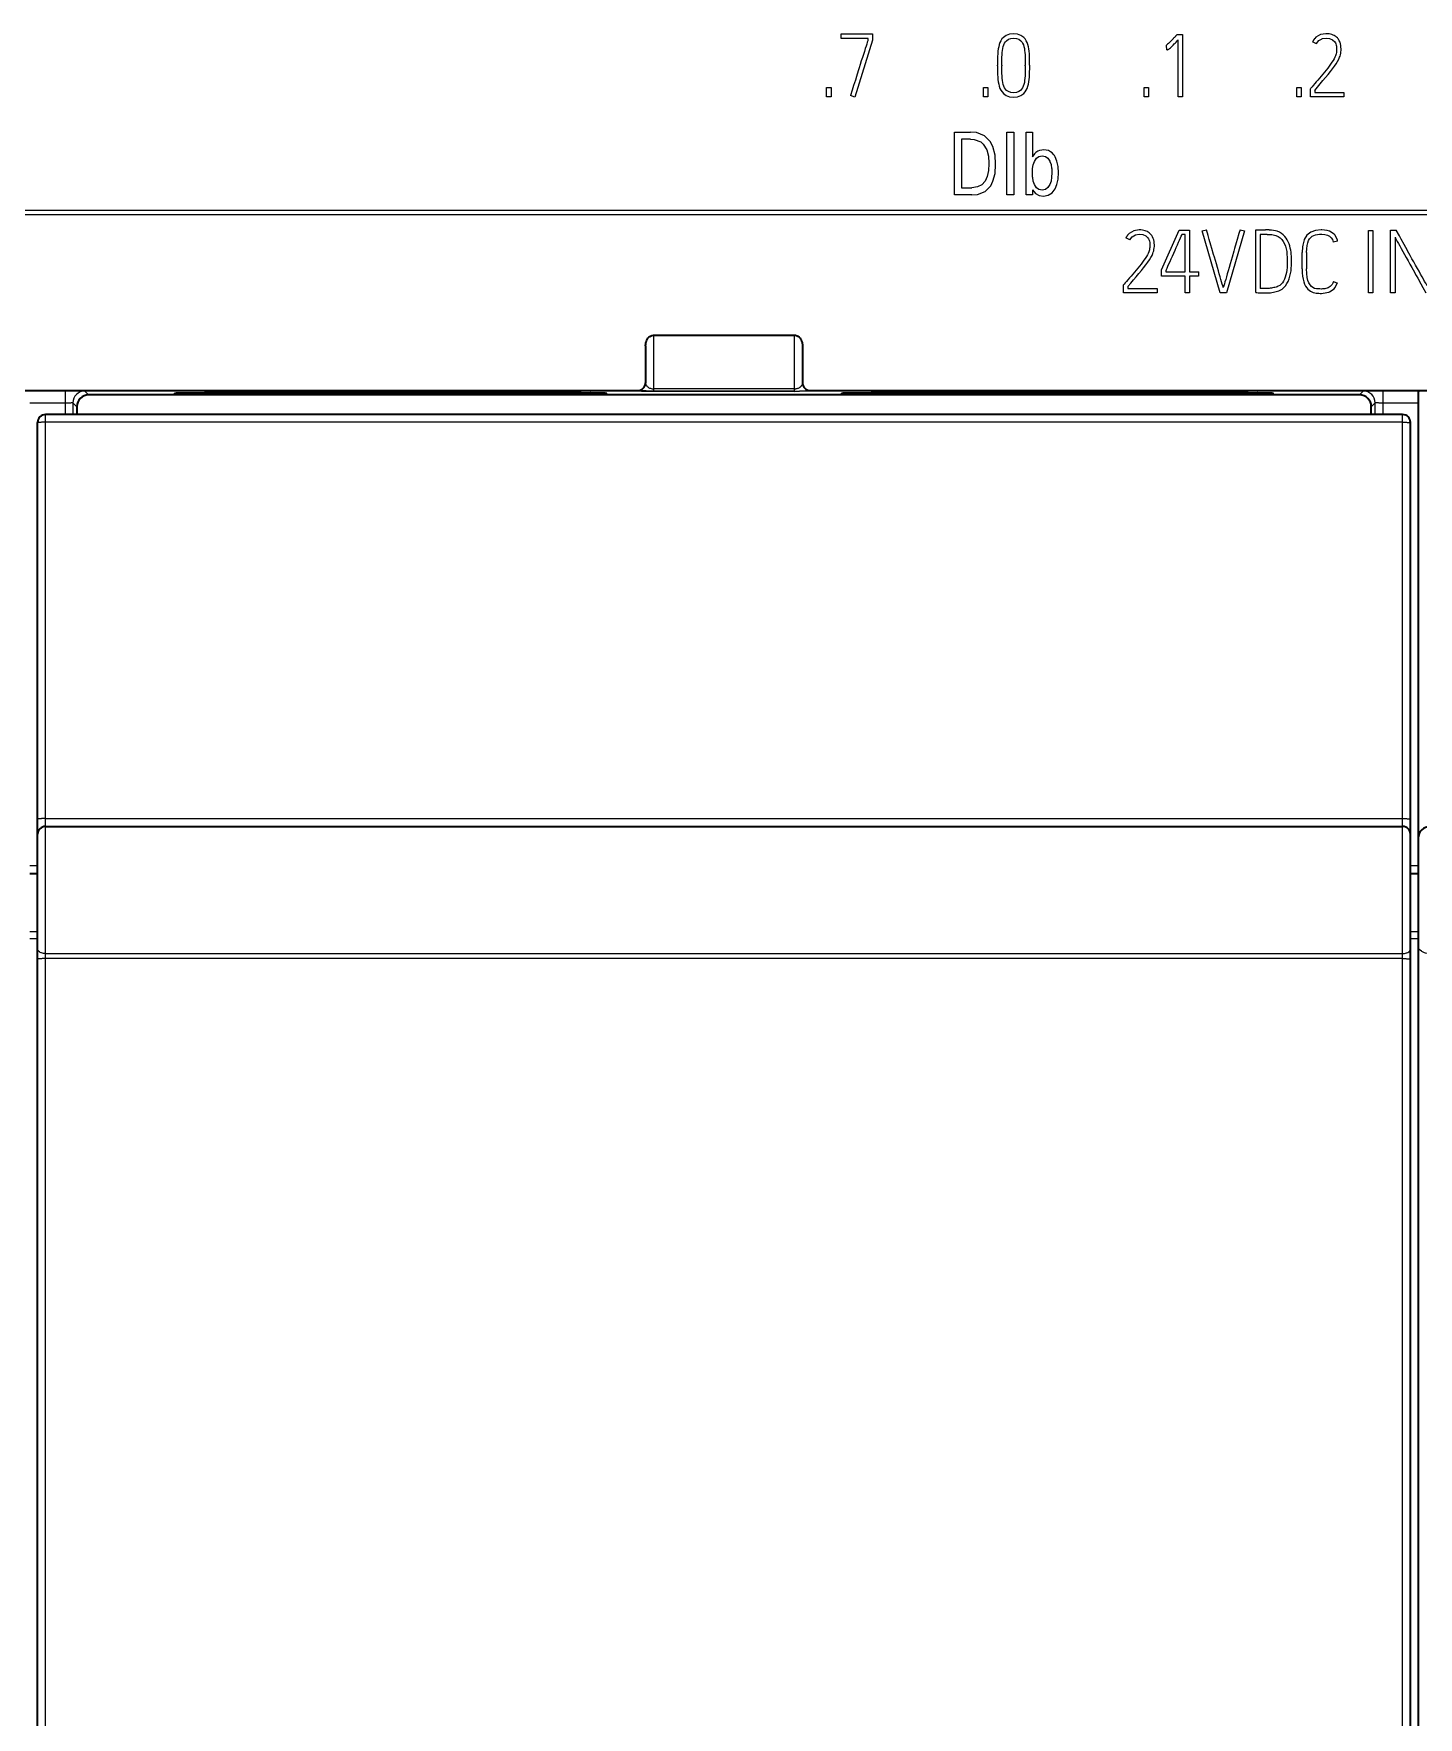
# Model space of a CAD drawing. Header units: millimetres. Extents: x -159 to 71007, y -220 to 29306.
# Drawn here: x 68877.9 to 69018.4, y 28032.5 to 28203.2 of the extents above; entities that cross this region are included whole.
import ezdxf

# ---------------------------------------------------------------- set-up
doc = ezdxf.new("R2010")
doc.units = ezdxf.units.MM
doc.layers.add('Layer 1', color=7, linetype='Continuous')

msp = doc.modelspace()

# ---------------------------------------------------------------- linework, layer by layer
at = {"layer": 'Layer 1', "color": 7, "lineweight": 18}
for points in [[(68959.82, 28202.74), (68959.82, 28203.19)], [(68959.82, 28203.19), (68963, 28203.19)], [(68963, 28203.19), (68963, 28202.55)], [(68978.93, 28200.04), (68978.93, 28200.34), (68978.93, 28200.63), (68978.92, 28200.91), (68978.91, 28201.18), (68978.89, 28201.43), (68978.86, 28201.68), (68978.82, 28201.9), (68978.76, 28202.12), (68978.69, 28202.32), (68978.6, 28202.51), (68978.49, 28202.68), (68978.35, 28202.83), (68978.06, 28203.05), (68977.71, 28203.18), (68977.31, 28203.22), (68976.9, 28203.18), (68976.56, 28203.05), (68976.27, 28202.83), (68976.13, 28202.68), (68976.02, 28202.51), (68975.93, 28202.32), (68975.86, 28202.12), (68975.8, 28201.9), (68975.75, 28201.68), (68975.72, 28201.43), (68975.7, 28201.18), (68975.69, 28200.91), (68975.68, 28200.63), (68975.68, 28200.34), (68975.68, 28200.04)], [(68993.83, 28203.08), (68993.83, 28203.07), (68993.73, 28202.96), (68993.72, 28202.95), (68993.62, 28202.84), (68993.61, 28202.83), (68993.51, 28202.72), (68993.5, 28202.71), (68993.4, 28202.6), (68993.4, 28202.6), (68993.29, 28202.5), (68993.19, 28202.39), (68993.1, 28202.3), (68993.01, 28202.21), (68992.93, 28202.14), (68992.86, 28202.08), (68992.81, 28202.04), (68992.77, 28202.01)], [(68993.83, 28203.08), (68993.9, 28203.15)], [(68993.9, 28203.15), (68994.45, 28203.15)], [(68994.45, 28203.15), (68994.45, 28196.81)], [(69007.85, 28197.47), (69008.13, 28197.81), (69008.41, 28198.14), (69008.69, 28198.46), (69008.96, 28198.78), (69009.21, 28199.08), (69009.45, 28199.37), (69009.66, 28199.65), (69009.86, 28199.92), (69010.03, 28200.17), (69010.18, 28200.41), (69010.3, 28200.62), (69010.38, 28200.83), (69010.43, 28200.95), (69010.46, 28201.09), (69010.49, 28201.23), (69010.51, 28201.38), (69010.53, 28201.53), (69010.53, 28201.68), (69010.52, 28201.85), (69010.5, 28202.02), (69010.47, 28202.19), (69010.42, 28202.36), (69010.35, 28202.51), (69010.26, 28202.66), (69010.21, 28202.72), (69010.15, 28202.79), (69010.08, 28202.85), (69010, 28202.92), (69009.92, 28202.98), (69009.82, 28203.03), (69009.71, 28203.08), (69009.59, 28203.13), (69009.46, 28203.17), (69009.32, 28203.19), (69009.16, 28203.21), (69008.99, 28203.22), (69008.43, 28203.13), (69007.98, 28202.85), (69007.86, 28202.74)], [(68962.56, 28202.74), (68959.82, 28202.74)], [(68962.56, 28202.62), (68962.54, 28202.58), (68962.51, 28202.5), (68962.47, 28202.36), (68962.41, 28202.17), (68962.34, 28201.95), (68962.26, 28201.7), (68962.17, 28201.42), (68962.08, 28201.11), (68961.97, 28200.79), (68961.86, 28200.45), (68961.75, 28200.1), (68961.64, 28199.75), (68961.55, 28199.46), (68961.37, 28198.89), (68961.26, 28198.52), (68961.08, 28197.95), (68960.94, 28197.5), (68960.76, 28196.94)], [(68963, 28202.55), (68961.19, 28196.79)], [(68962.56, 28202.62), (68962.56, 28202.74)], [(68976.13, 28200.04), (68976.13, 28200.32), (68976.13, 28200.58), (68976.13, 28200.84), (68976.15, 28201.08), (68976.16, 28201.31), (68976.18, 28201.53), (68976.22, 28201.73), (68976.26, 28201.92), (68976.32, 28202.09), (68976.39, 28202.25), (68976.48, 28202.39), (68976.58, 28202.51), (68976.78, 28202.66), (68977.02, 28202.74), (68977.31, 28202.77), (68977.6, 28202.74), (68977.84, 28202.66), (68978.03, 28202.51), (68978.14, 28202.39), (68978.22, 28202.25), (68978.3, 28202.09), (68978.35, 28201.92), (68978.4, 28201.73), (68978.43, 28201.53), (68978.46, 28201.31), (68978.47, 28201.08), (68978.48, 28200.84), (68978.49, 28200.58), (68978.49, 28200.32), (68978.49, 28200.04)], [(68992.83, 28202.03), (68992.77, 28202.01)], [(68992.85, 28201.58), (68992.83, 28202.03)], [(68992.85, 28201.58), (68992.88, 28201.58), (68992.91, 28201.59), (68992.95, 28201.6), (68992.99, 28201.62), (68993.05, 28201.66), (68993.13, 28201.72), (68993.22, 28201.8), (68993.33, 28201.9), (68993.35, 28201.92), (68993.46, 28202.03), (68993.5, 28202.07), (68993.61, 28202.18), (68993.69, 28202.26), (68993.8, 28202.37), (68993.91, 28202.49), (68994.01, 28202.6)], [(68994.01, 28196.81), (68994.01, 28202.6)], [(69008.04, 28202.2), (69007.64, 28202.4)], [(69007.86, 28202.74), (69007.84, 28202.71), (69007.81, 28202.68), (69007.79, 28202.64), (69007.76, 28202.61), (69007.74, 28202.58), (69007.72, 28202.54), (69007.7, 28202.51), (69007.68, 28202.47), (69007.66, 28202.43), (69007.65, 28202.4)], [(69008.04, 28202.2), (69008.05, 28202.21), (69008.28, 28202.52), (69008.6, 28202.71), (69008.61, 28202.72), (69009, 28202.78), (69009.37, 28202.74), (69009.67, 28202.61), (69009.89, 28202.4), (69009.95, 28202.29), (69010, 28202.19), (69010.04, 28202.07), (69010.06, 28201.94), (69010.08, 28201.82), (69010.08, 28201.69), (69010.08, 28201.56), (69010.07, 28201.44), (69010.05, 28201.31), (69010.02, 28201.19), (69009.99, 28201.08), (69009.96, 28200.97), (69009.9, 28200.83), (69009.86, 28200.75)], [(68975.68, 28199.95), (68975.68, 28200.04)], [(68975.68, 28199.95), (68975.68, 28199.65), (68975.68, 28199.36), (68975.69, 28199.08), (68975.7, 28198.82), (68975.72, 28198.56), (68975.75, 28198.32), (68975.8, 28198.09), (68975.86, 28197.88), (68975.93, 28197.67), (68976.02, 28197.49), (68976.14, 28197.32), (68976.28, 28197.16), (68976.56, 28196.95), (68976.91, 28196.82), (68977.31, 28196.78), (68977.71, 28196.82), (68978.06, 28196.95), (68978.34, 28197.16), (68978.47, 28197.32), (68978.59, 28197.49), (68978.68, 28197.67), (68978.76, 28197.88), (68978.82, 28198.09), (68978.86, 28198.32), (68978.9, 28198.56), (68978.92, 28198.82), (68978.93, 28199.08), (68978.93, 28199.36), (68978.94, 28199.65), (68978.94, 28199.95)], [(68978.49, 28199.95), (68978.49, 28199.68), (68978.49, 28199.42), (68978.48, 28199.17), (68978.47, 28198.93), (68978.46, 28198.7), (68978.43, 28198.48), (68978.4, 28198.28), (68978.35, 28198.08), (68978.29, 28197.91), (68978.22, 28197.74), (68978.12, 28197.6), (68978.01, 28197.47), (68977.83, 28197.34), (68977.59, 28197.25), (68977.31, 28197.23), (68977.02, 28197.25), (68976.78, 28197.34), (68976.59, 28197.47), (68976.48, 28197.6), (68976.39, 28197.74), (68976.32, 28197.91), (68976.26, 28198.08), (68976.22, 28198.28), (68976.19, 28198.48), (68976.16, 28198.7), (68976.14, 28198.93), (68976.13, 28199.17), (68976.13, 28199.42), (68976.12, 28199.68), (68976.12, 28199.95)], [(68976.13, 28200.04), (68976.13, 28199.95)], [(68978.49, 28199.95), (68978.49, 28200.04)], [(68978.93, 28200.04), (68978.93, 28199.95)], [(69009.86, 28200.76), (69009.82, 28200.68), (69009.72, 28200.51), (69009.6, 28200.32), (69009.47, 28200.13), (69009.33, 28199.94), (69009.18, 28199.73), (69009.02, 28199.53), (69008.85, 28199.32), (69008.68, 28199.11), (69008.51, 28198.91), (69008.34, 28198.71), (69008.17, 28198.52), (69008.01, 28198.33), (69007.86, 28198.15), (69007.71, 28197.98), (69007.58, 28197.83), (69007.46, 28197.69)], [(68958.34, 28196.82), (68958.34, 28197.75)], [(68958.34, 28197.75), (68958.79, 28197.75)], [(68958.79, 28197.75), (68958.79, 28196.82)], [(68974.24, 28196.82), (68974.24, 28197.75)], [(68974.24, 28197.75), (68974.69, 28197.75)], [(68974.69, 28197.75), (68974.69, 28196.82)], [(68990.55, 28196.82), (68990.55, 28197.75)], [(68990.55, 28197.75), (68991, 28197.75)], [(68991, 28197.75), (68991, 28196.82)], [(69006.04, 28196.82), (69006.04, 28197.75)], [(69006.04, 28197.75), (69006.49, 28197.75)], [(69006.49, 28197.75), (69006.49, 28196.82)], [(68958.79, 28196.82), (68958.34, 28196.82)], [(68961.19, 28196.79), (68960.76, 28196.94)], [(68974.69, 28196.82), (68974.24, 28196.82)], [(68991, 28196.82), (68990.55, 28196.82)], [(68994.45, 28196.81), (68994.01, 28196.81)], [(69006.49, 28196.82), (69006.04, 28196.82)], [(69007.41, 28197.63), (69007.46, 28197.7)], [(69007.41, 28196.82), (69007.41, 28197.63)], [(69010.8, 28196.82), (69007.41, 28196.82)], [(69007.85, 28197.47), (69007.85, 28197.26)], [(69007.85, 28197.26), (69010.8, 28197.26)], [(69010.8, 28197.26), (69010.8, 28196.82)], [(68971.31, 28186.87), (68971.31, 28193.24)], [(68971.31, 28193.24), (68972.93, 28193.24)], [(68973.06, 28186.87), (68973.64, 28186.92), (68974.41, 28187.21), (68974.99, 28187.8), (68975.22, 28188.25), (68975.43, 28189.04), (68975.49, 28189.96), (68975.49, 28189.98), (68975.44, 28190.9), (68975.21, 28191.78), (68974.95, 28192.27), (68974.35, 28192.87), (68973.56, 28193.18), (68972.93, 28193.24)], [(68976.64, 28186.87), (68976.64, 28193.24)], [(68976.64, 28193.24), (68977.33, 28193.24)], [(68977.33, 28193.24), (68977.33, 28186.87)], [(68978.57, 28186.87), (68978.57, 28193.24)], [(68978.57, 28193.24), (68979.22, 28193.24)], [(68979.22, 28193.24), (68979.22, 28190.73)], [(68972.01, 28192.52), (68972.01, 28187.59)], [(68972.93, 28192.52), (68972.01, 28192.52)], [(68972.93, 28192.52), (68973.31, 28192.49), (68973.97, 28192.25), (68974.22, 28192.03), (68974.59, 28191.44), (68974.76, 28190.78), (68974.79, 28190.08), (68974.79, 28190.03), (68974.75, 28189.34), (68974.63, 28188.74), (68974.43, 28188.27), (68974.09, 28187.89), (68973.64, 28187.67), (68973.07, 28187.6)], [(68981.45, 28190.85), (68981.4, 28190.93), (68981.22, 28191.12), (68981.07, 28191.24), (68980.84, 28191.36), (68980.63, 28191.41), (68980.37, 28191.44), (68980.18, 28191.42), (68979.93, 28191.37), (68979.78, 28191.3), (68979.56, 28191.16), (68979.43, 28191.02), (68979.27, 28190.81)], [(68979.42, 28187.92), (68979.31, 28188.25), (68979.25, 28188.64), (68979.24, 28188.65), (68979.22, 28189.09), (68979.22, 28189.1), (68979.24, 28189.54), (68979.31, 28189.93), (68979.42, 28190.26), (68979.62, 28190.58), (68979.88, 28190.77), (68980.21, 28190.83), (68980.53, 28190.77), (68980.79, 28190.58), (68980.99, 28190.28), (68981, 28190.27)], [(68979.22, 28190.73), (68979.27, 28190.81)], [(68979.23, 28187.37), (68979.53, 28187.02), (68979.9, 28186.82), (68980.34, 28186.75), (68980.82, 28186.83), (68981.21, 28187.07), (68981.51, 28187.47), (68981.71, 28187.93), (68981.82, 28188.48), (68981.82, 28188.49), (68981.86, 28189.11), (68981.82, 28189.74), (68981.71, 28190.28), (68981.52, 28190.73), (68981.45, 28190.85)], [(68981, 28190.27), (68981.11, 28189.95), (68981.17, 28189.56), (68981.18, 28189.55), (68981.2, 28189.11), (68981.2, 28189.1), (68981.17, 28188.66), (68981.11, 28188.26), (68980.99, 28187.93), (68980.79, 28187.61), (68980.53, 28187.42), (68980.2, 28187.35), (68979.88, 28187.41), (68979.62, 28187.6), (68979.42, 28187.92)], [(68972.01, 28187.59), (68973.07, 28187.59)], [(68973.06, 28186.87), (68971.31, 28186.87)], [(68977.33, 28186.87), (68976.64, 28186.87)], [(68979.22, 28186.87), (68978.57, 28186.87)], [(68979.22, 28187.38), (68979.22, 28186.87)], [(68989.1, 28182.3), (68988.7, 28182.51)], [(68988.92, 28182.85), (68988.9, 28182.81), (68988.87, 28182.78), (68988.85, 28182.75), (68988.82, 28182.72), (68988.8, 28182.68), (68988.78, 28182.65), (68988.76, 28182.61), (68988.74, 28182.58), (68988.72, 28182.54), (68988.71, 28182.5)], [(68988.91, 28177.58), (68989.19, 28177.92), (68989.47, 28178.25), (68989.75, 28178.57), (68990.02, 28178.89), (68990.27, 28179.19), (68990.5, 28179.48), (68990.72, 28179.76), (68990.92, 28180.03), (68991.09, 28180.28), (68991.24, 28180.51), (68991.36, 28180.73), (68991.44, 28180.93), (68991.48, 28181.06), (68991.52, 28181.2), (68991.55, 28181.34), (68991.57, 28181.49), (68991.59, 28181.64), (68991.59, 28181.79), (68991.58, 28181.96), (68991.56, 28182.13), (68991.53, 28182.3), (68991.48, 28182.46), (68991.41, 28182.62), (68991.32, 28182.76), (68991.26, 28182.83), (68991.21, 28182.89), (68991.14, 28182.96), (68991.06, 28183.03), (68990.97, 28183.09), (68990.88, 28183.14), (68990.77, 28183.19), (68990.65, 28183.24), (68990.52, 28183.27), (68990.38, 28183.3), (68990.22, 28183.32), (68990.05, 28183.33), (68989.49, 28183.23), (68989.04, 28182.96), (68988.92, 28182.85)], [(68989.1, 28182.3), (68989.1, 28182.31), (68989.34, 28182.63), (68989.66, 28182.82), (68989.67, 28182.82), (68990.05, 28182.88), (68990.43, 28182.84), (68990.72, 28182.71), (68990.94, 28182.5), (68991.01, 28182.4), (68991.06, 28182.29), (68991.09, 28182.17), (68991.12, 28182.05), (68991.13, 28181.92), (68991.14, 28181.8), (68991.13, 28181.67), (68991.12, 28181.54), (68991.1, 28181.42), (68991.08, 28181.3), (68991.05, 28181.18), (68991.02, 28181.08), (68990.96, 28180.94), (68990.92, 28180.86)], [(68992.31, 28179.26), (68994.1, 28183.29)], [(68992.76, 28179.17), (68992.77, 28179.21), (68992.82, 28179.3), (68992.88, 28179.45), (68992.97, 28179.64), (68993.07, 28179.86), (68993.18, 28180.1), (68993.3, 28180.37), (68993.42, 28180.65), (68993.55, 28180.95), (68993.69, 28181.25), (68993.81, 28181.53), (68993.93, 28181.8), (68994.05, 28182.06), (68994.15, 28182.29), (68994.24, 28182.5), (68994.31, 28182.67), (68994.36, 28182.78), (68994.39, 28182.85)], [(68994.1, 28183.29), (68995.15, 28183.29)], [(68994.7, 28182.85), (68994.39, 28182.85)], [(68994.7, 28179.05), (68994.7, 28182.85)], [(68995.15, 28183.29), (68995.15, 28179.05)], [(68996.44, 28183.21), (68996.87, 28183.34)], [(68998.27, 28176.92), (68996.44, 28183.21)], [(68998.58, 28177.46), (68998.56, 28177.53), (68998.52, 28177.66), (68998.47, 28177.83), (68998.41, 28178.05), (68998.34, 28178.29), (68998.26, 28178.56), (68998.17, 28178.86), (68998.08, 28179.17), (68997.98, 28179.51), (68997.88, 28179.86), (68997.78, 28180.21), (68997.68, 28180.56), (68997.6, 28180.83), (68997.43, 28181.42), (68997.33, 28181.76), (68997.16, 28182.34), (68997.04, 28182.74), (68996.87, 28183.33)], [(69000.29, 28183.34), (69000.17, 28182.94), (69000, 28182.35), (68999.9, 28182.01), (68999.73, 28181.43), (68999.65, 28181.15), (68999.48, 28180.56), (68999.38, 28180.21), (68999.28, 28179.86), (68999.18, 28179.52), (68999.09, 28179.18), (68998.99, 28178.86), (68998.91, 28178.57), (68998.83, 28178.3), (68998.75, 28178.05), (68998.69, 28177.84), (68998.64, 28177.66), (68998.61, 28177.54), (68998.58, 28177.46)], [(69000.72, 28183.21), (68998.89, 28176.92)], [(69000.29, 28183.34), (69000.72, 28183.21)], [(69001.88, 28183.31), (69002.85, 28183.32)], [(69001.88, 28176.97), (69001.88, 28183.31)], [(69001.88, 28176.97), (69002, 28176.96), (69002.12, 28176.95), (69002.25, 28176.94), (69002.39, 28176.92), (69002.55, 28176.92), (69002.72, 28176.92), (69002.84, 28176.92), (69002.97, 28176.92), (69003.1, 28176.93), (69003.24, 28176.94), (69003.38, 28176.95), (69003.52, 28176.97), (69003.66, 28177), (69003.8, 28177.02), (69003.94, 28177.06), (69004.08, 28177.1), (69004.21, 28177.14), (69004.34, 28177.2), (69004.55, 28177.32), (69004.73, 28177.47), (69004.89, 28177.65), (69005.03, 28177.87), (69005.15, 28178.1), (69005.25, 28178.35), (69005.33, 28178.61), (69005.4, 28178.88), (69005.45, 28179.16), (69005.48, 28179.45), (69005.5, 28179.72), (69005.51, 28180), (69005.51, 28180.14), (69005.51, 28180.3), (69005.5, 28180.48), (69005.49, 28180.67), (69005.48, 28180.86), (69005.45, 28181.07), (69005.42, 28181.27), (69005.38, 28181.48), (69005.33, 28181.7), (69005.26, 28181.91), (69005.17, 28182.11), (69005.07, 28182.31), (69004.95, 28182.49), (69004.82, 28182.66), (69004.66, 28182.83), (69004.48, 28182.97), (69004.27, 28183.08), (69004.04, 28183.18), (69003.86, 28183.23), (69003.67, 28183.27), (69003.47, 28183.29)], [(69002.33, 28182.86), (69002.33, 28177.38)], [(69003.02, 28182.86), (69002.33, 28182.86)], [(69003.02, 28182.86), (69003.18, 28182.86), (69003.34, 28182.85), (69003.49, 28182.84), (69003.64, 28182.82), (69003.77, 28182.79), (69003.9, 28182.75), (69004.14, 28182.65), (69004.35, 28182.51), (69004.53, 28182.33), (69004.67, 28182.13), (69004.78, 28181.9), (69004.88, 28181.66), (69004.95, 28181.39), (69005.01, 28181.12), (69005.04, 28180.84), (69005.06, 28180.55), (69005.07, 28180.26), (69005.07, 28179.98), (69005.07, 28179.73), (69005.05, 28179.49), (69005.02, 28179.24), (69004.98, 28178.99), (69004.92, 28178.76), (69004.86, 28178.53), (69004.78, 28178.32), (69004.68, 28178.13), (69004.57, 28177.96), (69004.45, 28177.81), (69004.31, 28177.69), (69004.16, 28177.6), (69004.05, 28177.56), (69003.94, 28177.52), (69003.82, 28177.49), (69003.7, 28177.46), (69003.58, 28177.44), (69003.46, 28177.42), (69003.34, 28177.4), (69003.22, 28177.39), (69003.09, 28177.38), (69002.98, 28177.38), (69002.86, 28177.37), (69002.76, 28177.37), (69002.67, 28177.37), (69002.59, 28177.37), (69002.52, 28177.37)], [(69003.47, 28183.29), (69003.45, 28183.29), (69003.39, 28183.3), (69003.32, 28183.3), (69003.26, 28183.3), (69003.24, 28183.31), (69003.18, 28183.31), (69003.12, 28183.31), (69003.05, 28183.31), (69003.04, 28183.32), (69002.97, 28183.32), (69002.91, 28183.32), (69002.85, 28183.32)], [(69010.18, 28182.19), (69010.15, 28182.32), (69009.89, 28182.82), (69009.82, 28182.89), (69009.35, 28183.2), (69009.13, 28183.27), (69008.57, 28183.33), (69008.51, 28183.33), (69007.95, 28183.27), (69007.45, 28183.09), (69007.07, 28182.79), (69006.8, 28182.35), (69006.78, 28182.31), (69006.64, 28181.77), (69006.61, 28181.6), (69006.58, 28181.04)], [(69007.03, 28181.04), (69007.04, 28181.41), (69007.08, 28181.74), (69007.14, 28182), (69007.23, 28182.23), (69007.33, 28182.41), (69007.46, 28182.56), (69007.6, 28182.67), (69007.76, 28182.76), (69007.94, 28182.81), (69008.14, 28182.85), (69008.35, 28182.87), (69008.57, 28182.88), (69008.89, 28182.85), (69009.16, 28182.79), (69009.37, 28182.69), (69009.53, 28182.53), (69009.66, 28182.33), (69009.74, 28182.08)], [(69013.31, 28176.92), (69013.31, 28183.27)], [(69013.31, 28183.27), (69013.75, 28183.27)], [(69013.75, 28183.27), (69013.75, 28176.92)], [(69015.55, 28176.92), (69015.55, 28183.29)], [(69015.55, 28183.29), (69016.13, 28183.29)], [(69016, 28182.58), (69016, 28176.92)], [(69016, 28182.58), (69016.05, 28182.47), (69016.13, 28182.33), (69016.23, 28182.15), (69016.35, 28181.93), (69016.49, 28181.69), (69016.64, 28181.42), (69016.8, 28181.14), (69016.96, 28180.83), (69017.14, 28180.51), (69017.33, 28180.18), (69017.51, 28179.85), (69017.7, 28179.51), (69017.84, 28179.27), (69018.15, 28178.7), (69018.32, 28178.41), (69018.63, 28177.84), (69018.83, 28177.49), (69019.14, 28176.93)], [(69019.25, 28177.66), (69019.19, 28177.77), (69019.11, 28177.91), (69019, 28178.1), (69018.88, 28178.32), (69018.75, 28178.56), (69018.6, 28178.83), (69018.44, 28179.12), (69018.27, 28179.42), (69018.09, 28179.74), (69017.91, 28180.07), (69017.72, 28180.4), (69017.54, 28180.73), (69017.41, 28180.97), (69017.1, 28181.54), (69016.94, 28181.83), (69016.62, 28182.39), (69016.44, 28182.73), (69016.13, 28183.29)], [(68990.92, 28180.86), (68990.88, 28180.78), (68990.78, 28180.61), (68990.66, 28180.43), (68990.53, 28180.24), (68990.39, 28180.04), (68990.24, 28179.84), (68990.08, 28179.64), (68989.91, 28179.43), (68989.73, 28179.22), (68989.56, 28179.02), (68989.39, 28178.82), (68989.23, 28178.63), (68989.07, 28178.44), (68988.91, 28178.26), (68988.77, 28178.09), (68988.64, 28177.94), (68988.52, 28177.8)], [(69006.58, 28179.36), (69006.58, 28181.04)], [(69007.03, 28181.04), (69007.03, 28179.36)], [(69010.18, 28182.19), (69009.74, 28182.08)], [(68992.31, 28178.61), (68992.31, 28179.27)], [(68992.76, 28179.17), (68992.76, 28179.05)], [(68992.76, 28179.05), (68994.7, 28179.05)], [(68995.15, 28179.05), (68996.09, 28179.05)], [(68996.08, 28179.05), (68996.08, 28178.61)], [(69006.58, 28179.36), (69006.59, 28178.97), (69006.62, 28178.62), (69006.68, 28178.32), (69006.75, 28178.05), (69006.83, 28177.82), (69006.93, 28177.62), (69007.04, 28177.45), (69007.16, 28177.31), (69007.29, 28177.19), (69007.43, 28177.11), (69007.57, 28177.03), (69007.71, 28176.98), (69007.85, 28176.94), (69008, 28176.91), (69008.14, 28176.89), (69008.28, 28176.89), (69008.42, 28176.88), (69008.54, 28176.88), (69008.72, 28176.89), (69009.28, 28177), (69009.35, 28177.03), (69009.82, 28177.35), (69009.9, 28177.43), (69010.17, 28177.94)], [(69009.75, 28178.08), (69009.69, 28177.92), (69009.61, 28177.79), (69009.52, 28177.68), (69009.43, 28177.58), (69009.32, 28177.51), (69009.22, 28177.45), (69009.11, 28177.4), (69008.99, 28177.37), (69008.88, 28177.34), (69008.76, 28177.33), (69008.65, 28177.33), (69008.54, 28177.32), (69008.37, 28177.33), (69008.2, 28177.34), (69008.02, 28177.35), (69007.84, 28177.39), (69007.68, 28177.47), (69007.53, 28177.58), (69007.39, 28177.73), (69007.27, 28177.94), (69007.17, 28178.19), (69007.09, 28178.5), (69007.05, 28178.89), (69007.04, 28178.91), (69007.03, 28179.36)], [(68988.46, 28177.74), (68988.52, 28177.8)], [(68988.46, 28176.92), (68988.46, 28177.74)], [(68988.91, 28177.58), (68988.91, 28177.37)], [(68988.91, 28177.37), (68991.86, 28177.37)], [(68991.86, 28177.37), (68991.86, 28176.92)], [(68994.7, 28178.61), (68992.32, 28178.61)], [(68994.7, 28176.92), (68994.7, 28178.61)], [(68995.15, 28178.61), (68995.15, 28176.93)], [(68996.08, 28178.61), (68995.15, 28178.61)], [(69002.52, 28177.38), (69002.5, 28177.38), (69002.48, 28177.38), (69002.47, 28177.38), (69002.45, 28177.38), (69002.44, 28177.38), (69002.42, 28177.38), (69002.4, 28177.38), (69002.38, 28177.38), (69002.37, 28177.38), (69002.35, 28177.38), (69002.33, 28177.39)], [(69009.75, 28178.08), (69010.17, 28177.93)], [(68991.86, 28176.92), (68988.46, 28176.92)], [(68995.15, 28176.92), (68994.7, 28176.92)], [(68998.89, 28176.92), (68998.27, 28176.92)], [(69013.75, 28176.92), (69013.31, 28176.92)], [(69016, 28176.92), (69015.55, 28176.92)], [(68940.78, 28172.63), (68940.78, 28166.97)], [(68955.1, 28166.97), (68955.1, 28172.63)], [(68883.08, 28166.98), (68882.98, 28166.99), (68882.89, 28166.98), (68882.69, 28166.99), (68882.65, 28166.99), (68882.46, 28167), (68882.25, 28166.99), (68882.1, 28166.99), (68881.9, 28166.99), (68881.7, 28167), (68881.69, 28167), (68881.49, 28167), (68881.29, 28167), (68881.09, 28167)], [(68881.09, 28166.99), (68881.09, 28164.59)], [(68939.98, 28167.79), (68939.99, 28167.7), (68940.01, 28167.62), (68940.05, 28167.55), (68940.09, 28167.49), (68940.14, 28167.43), (68940.2, 28167.39), (68940.26, 28167.34), (68940.32, 28167.31), (68940.39, 28167.28), (68940.47, 28167.25), (68940.55, 28167.23), (68940.66, 28167.21), (68940.67, 28167.21), (68940.78, 28167.21)], [(68955.1, 28167.21), (68940.78, 28167.21)], [(68955.1, 28167.21), (68955.14, 28167.21), (68955.18, 28167.21), (68955.22, 28167.21), (68955.22, 28167.21), (68955.26, 28167.22), (68955.3, 28167.23), (68955.34, 28167.23), (68955.37, 28167.24), (68955.41, 28167.25), (68955.45, 28167.27), (68955.48, 28167.28)], [(68955.1, 28166.97), (68955.18, 28166.97), (68955.34, 28166.97), (68955.42, 28166.97), (68955.58, 28166.97), (68955.64, 28166.98), (68955.8, 28166.98), (68955.84, 28166.98), (68956, 28166.98), (68956.02, 28166.98), (68956.18, 28166.98), (68956.18, 28166.98), (68956.34, 28166.98), (68956.48, 28166.98), (68956.59, 28166.99), (68956.67, 28166.99), (68956.7, 28166.99)], [(68955.48, 28167.28), (68955.49, 28167.28), (68955.55, 28167.31), (68955.58, 28167.33), (68955.64, 28167.36), (68955.66, 28167.38), (68955.72, 28167.42), (68955.74, 28167.45), (68955.79, 28167.5), (68955.81, 28167.52), (68955.84, 28167.58), (68955.86, 28167.62), (68955.88, 28167.68), (68955.89, 28167.72), (68955.89, 28167.79)], [(69014.78, 28166.99), (69014.77, 28166.99), (69014.57, 28167), (69014.37, 28166.99), (69014.17, 28166.99), (69014.02, 28166.99), (69013.82, 28166.99), (69013.62, 28166.99), (69013.58, 28166.99), (69013.38, 28167), (69013.18, 28166.99), (69013.1, 28166.98), (69012.9, 28166.99), (69012.79, 28166.98)], [(69014.78, 28166.99), (69014.78, 28164.59)], [(68881.09, 28165.76), (68877.51, 28165.76)], [(68881.89, 28165.78), (68881.85, 28165.78), (68881.81, 28165.78), (68881.73, 28165.77), (68881.72, 28165.77), (68881.64, 28165.76), (68881.56, 28165.76), (68881.49, 28165.76), (68881.41, 28165.76), (68881.34, 28165.76), (68881.33, 28165.76), (68881.25, 28165.76), (68881.17, 28165.76), (68881.09, 28165.76)], [(68882.29, 28165.39), (68881.89, 28165.78)], [(68881.89, 28165.78), (68881.89, 28165.66), (68881.89, 28165.54), (68881.89, 28165.43), (68881.89, 28165.31), (68881.89, 28165.19), (68881.89, 28165.07), (68881.89, 28164.95), (68881.89, 28164.83), (68881.89, 28164.71), (68881.89, 28164.59)], [(68883.48, 28166.58), (68883.08, 28166.98)], [(68939.18, 28166.99), (68939.2, 28166.99), (68939.25, 28166.99), (68939.32, 28166.98), (68939.41, 28166.98), (68939.51, 28166.98), (68939.63, 28166.98), (68939.75, 28166.98), (68939.87, 28166.98), (68940, 28166.97), (68940.16, 28166.97), (68940.17, 28166.97), (68940.33, 28166.97), (68940.38, 28166.97), (68940.54, 28166.97), (68940.62, 28166.97), (68940.78, 28166.97)], [(69012.79, 28166.98), (69012.4, 28166.58)], [(69013.99, 28165.78), (69013.59, 28165.39)], [(69014.78, 28165.76), (69014.78, 28165.76), (69014.7, 28165.76), (69014.62, 28165.76), (69014.54, 28165.76), (69014.48, 28165.76), (69014.4, 28165.76), (69014.32, 28165.77), (69014.3, 28165.77), (69014.22, 28165.77), (69014.14, 28165.77), (69014.11, 28165.78), (69014.03, 28165.78), (69013.99, 28165.79)], [(69013.99, 28164.59), (69013.99, 28164.71), (69013.99, 28164.83), (69013.99, 28164.95), (69013.99, 28165.07), (69013.99, 28165.19), (69013.99, 28165.31), (69013.99, 28165.43), (69013.99, 28165.55), (69013.99, 28165.67), (69013.99, 28165.79)], [(69018.36, 28165.76), (69014.78, 28165.76)], [(68879.1, 28163.81), (68879.1, 28163.81), (68879.02, 28163.81), (68878.94, 28163.81), (68878.85, 28163.81), (68878.77, 28163.81), (68878.7, 28163.81), (68878.65, 28163.8), (68878.58, 28163.79), (68878.51, 28163.79), (68878.41, 28163.8), (68878.38, 28163.81), (68878.31, 28163.79)], [(68879.1, 27956.89), (68879.1, 28164.59)], [(69016.77, 28163.81), (68879.1, 28163.81)], [(69016.77, 27956.89), (69016.77, 28164.59)], [(69016.77, 28163.81), (69016.78, 28163.81), (69016.86, 28163.81), (69016.94, 28163.81), (69017.02, 28163.81), (69017.1, 28163.81), (69017.17, 28163.81), (69017.22, 28163.8), (69017.29, 28163.79), (69017.37, 28163.79), (69017.47, 28163.8), (69017.5, 28163.81), (69017.57, 28163.79)], [(68879.1, 28123.61), (68879.02, 28123.61), (68878.94, 28123.61), (68878.86, 28123.61), (68878.78, 28123.61), (68878.7, 28123.61), (68878.66, 28123.6), (68878.59, 28123.59), (68878.51, 28123.59), (68878.41, 28123.6), (68878.37, 28123.62), (68878.3, 28123.6)], [(68879.1, 28123.61), (69016.77, 28123.61)], [(69016.77, 28123.61), (69016.85, 28123.61), (69016.94, 28123.61), (69017.02, 28123.61), (69017.1, 28123.61), (69017.17, 28123.61), (69017.22, 28123.6), (69017.29, 28123.59), (69017.37, 28123.59), (69017.46, 28123.6), (69017.5, 28123.62), (69017.57, 28123.6)], [(68878.31, 28118.82), (68877.51, 28118.82)], [(69018.36, 28118.82), (69017.57, 28118.82)], [(68878.31, 28112.13), (68877.51, 28112.13)], [(68878.31, 28111.43), (68877.51, 28111.43)], [(69018.36, 28112.13), (69017.57, 28112.13)], [(69018.36, 28111.43), (69017.57, 28111.43)], [(69019.56, 28109.91), (69019.56, 28109.91), (69019.4, 28109.92), (69019.25, 28109.94), (69019.1, 28109.97), (69018.99, 28110), (69018.85, 28110.06), (69018.71, 28110.13), (69018.67, 28110.16), (69018.55, 28110.25), (69018.45, 28110.37), (69018.39, 28110.51), (69018.36, 28110.66)], [(68879.1, 28109.91), (68879, 28109.92), (68878.9, 28109.93), (68878.8, 28109.95), (68878.7, 28109.98), (68878.67, 28109.99), (68878.57, 28110.04), (68878.49, 28110.09), (68878.41, 28110.16), (68878.37, 28110.21), (68878.32, 28110.31), (68878.3, 28110.41)], [(68879.1, 28109.41), (68879.02, 28109.41), (68878.94, 28109.41), (68878.86, 28109.41), (68878.78, 28109.41), (68878.7, 28109.4), (68878.66, 28109.4), (68878.59, 28109.39), (68878.51, 28109.39), (68878.41, 28109.4), (68878.37, 28109.41), (68878.3, 28109.39)], [(69016.77, 28109.91), (68879.1, 28109.91)], [(69016.77, 28109.41), (68879.1, 28109.41)], [(69016.77, 28109.91), (69016.87, 28109.92), (69016.97, 28109.93), (69017.07, 28109.95), (69017.17, 28109.98), (69017.21, 28109.99), (69017.3, 28110.04), (69017.39, 28110.09), (69017.46, 28110.16), (69017.51, 28110.21), (69017.55, 28110.31), (69017.57, 28110.41)], [(69016.77, 28109.41), (69016.85, 28109.41), (69016.94, 28109.41), (69017.02, 28109.41), (69017.1, 28109.41), (69017.17, 28109.4), (69017.22, 28109.4), (69017.29, 28109.39), (69017.37, 28109.39), (69017.46, 28109.4), (69017.5, 28109.41), (69017.57, 28109.39)]]:
    msp.add_lwpolyline(points, dxfattribs=at)
at = {"layer": 'Layer 1', "color": 7, "lineweight": 9}
for points in [[(68807.08, 28184.88), (69127.39, 28184.88)], [(68807.52, 28185.32), (69126.95, 28185.32)]]:
    msp.add_lwpolyline(points, dxfattribs=at)
at = {"layer": 'Layer 1', "color": 7, "lineweight": 35}
for points in [[(68939.98, 28171.55), (68939.98, 28171.61), (68939.99, 28171.76), (68940.02, 28171.9), (68940.03, 28171.93), (68940.08, 28172.07), (68940.14, 28172.21), (68940.22, 28172.33), (68940.32, 28172.44), (68940.41, 28172.51), (68940.54, 28172.58), (68940.63, 28172.61), (68940.78, 28172.63)], [(68940.78, 28172.63), (68955.1, 28172.63)], [(68955.1, 28172.63), (68955.19, 28172.63), (68955.34, 28172.58), (68955.44, 28172.53), (68955.55, 28172.44), (68955.65, 28172.33), (68955.73, 28172.21), (68955.75, 28172.18), (68955.81, 28172.04), (68955.85, 28171.9), (68955.87, 28171.84), (68955.89, 28171.7), (68955.9, 28171.55)], [(68939.98, 28171.55), (68939.98, 28167.82)], [(68955.89, 28171.55), (68955.89, 28167.82)], [(68876.71, 28167.03), (68939.18, 28167.03)], [(68956.69, 28167.03), (69019.56, 28167.03)], [(69018.36, 28167.02), (69018.42, 28167.02), (69018.49, 28167.01), (69018.59, 28167.02), (69018.61, 28167.03), (69018.73, 28167.03), (69018.86, 28167.03), (69018.96, 28167.02), (69019.08, 28167.03), (69019.19, 28167.03), (69019.2, 28167.03), (69019.32, 28167.03), (69019.44, 28167.03), (69019.56, 28167.03)], [(69018.36, 28167.02), (69018.36, 27958.18)], [(68882.29, 28165.39), (68882.29, 28164.59)], [(69012.4, 28166.58), (68883.48, 28166.58)], [(68892.23, 28166.77), (68892.38, 28166.8), (68892.43, 28166.79), (68892.99, 28166.8), (68893.02, 28166.8), (68893.16, 28166.81), (68893.97, 28166.81), (68894.44, 28166.81), (68895.23, 28166.82), (68895.94, 28166.83), (68896.74, 28166.83), (68896.83, 28166.83), (68897.63, 28166.83), (68898.42, 28166.84), (68898.6, 28166.84), (68899.4, 28166.84), (68900.19, 28166.84)], [(68892.23, 28166.58), (68892.23, 28166.77)], [(68900.19, 28166.84), (68928.04, 28166.84)], [(68928.04, 28166.84), (68928.22, 28166.84), (68929.02, 28166.84), (68929.81, 28166.84), (68929.9, 28166.84), (68930.7, 28166.84), (68931.5, 28166.83), (68932.21, 28166.83), (68933, 28166.82), (68933.46, 28166.82), (68934.26, 28166.81), (68934.42, 28166.82), (68935.21, 28166.8), (68935.24, 28166.8), (68935.8, 28166.79), (68935.86, 28166.8), (68936, 28166.77)], [(68936, 28166.58), (68936, 28166.77)], [(68939.56, 28166.98), (68940.03, 28166.98)], [(68940.03, 28166.98), (68955.1, 28166.97)], [(68959.88, 28166.77), (68960.02, 28166.8), (68960.07, 28166.79), (68960.63, 28166.8), (68960.66, 28166.8), (68960.8, 28166.81), (68961.61, 28166.81), (68962.09, 28166.81), (68962.87, 28166.82), (68963.58, 28166.83), (68964.38, 28166.83), (68964.47, 28166.83), (68965.27, 28166.83), (68966.06, 28166.84), (68966.24, 28166.84), (68967.04, 28166.84), (68967.84, 28166.84)], [(68959.88, 28166.58), (68959.88, 28166.77)], [(68967.83, 28166.84), (68995.68, 28166.84)], [(68995.68, 28166.84), (68995.86, 28166.84), (68996.66, 28166.84), (68997.45, 28166.84), (68997.54, 28166.84), (68998.34, 28166.84), (68999.13, 28166.83), (68999.85, 28166.83), (69000.64, 28166.82), (69001.1, 28166.82), (69001.9, 28166.81), (69002.06, 28166.82), (69002.85, 28166.8), (69002.88, 28166.8), (69003.44, 28166.79), (69003.5, 28166.8), (69003.64, 28166.77)], [(69003.64, 28166.58), (69003.64, 28166.77)], [(69013.59, 28164.59), (69013.59, 28165.39)], [(68878.31, 27957.69), (68878.31, 28163.79)], [(69016.77, 28164.59), (68879.1, 28164.59)], [(69017.57, 27957.69), (69017.57, 28163.79)], [(68879.1, 28122.81), (69016.77, 28122.81)], [(68877.51, 28118.04), (68878.31, 28118.04)], [(69017.57, 28118.04), (69018.36, 28118.04)]]:
    msp.add_lwpolyline(points, dxfattribs=at)
for points, knots in [([(68939.18, 28167.03), (68939.18, 28167.03), (68939.18, 28167.03), (68939.18, 28167.03), (68939.62, 28167.03), (68939.98, 28167.38), (68939.98, 28167.82)], [0, 0, 0, 0, 1, 1, 1, 2, 2, 2, 2]), ([(68955.89, 28167.82), (68955.89, 28167.82), (68955.89, 28167.82), (68955.89, 28167.82), (68955.89, 28167.38), (68956.25, 28167.03), (68956.69, 28167.03), (68956.69, 28167.03), (68956.69, 28167.03), (68956.69, 28167.03)], [0, 0, 0, 0, 1, 1, 1, 2, 2, 2, 3, 3, 3, 3]), ([(68883.48, 28166.58), (68883.48, 28166.58), (68883.48, 28166.58), (68883.48, 28166.58), (68882.82, 28166.58), (68882.29, 28166.05), (68882.29, 28165.39), (68882.29, 28165.39), (68882.29, 28165.39), (68882.29, 28165.39)], [0, 0, 0, 0, 1, 1, 1, 2, 2, 2, 3, 3, 3, 3]), ([(69013.59, 28165.39), (69013.59, 28165.39), (69013.59, 28165.39), (69013.59, 28165.39), (69013.59, 28166.05), (69013.06, 28166.58), (69012.4, 28166.58), (69012.4, 28166.58), (69012.4, 28166.58), (69012.4, 28166.58)], [0, 0, 0, 0, 1, 1, 1, 2, 2, 2, 3, 3, 3, 3]), ([(68879.1, 28164.59), (68879.1, 28164.59), (68879.1, 28164.59), (68879.1, 28164.59), (68878.66, 28164.59), (68878.31, 28164.23), (68878.31, 28163.79)], [0, 0, 0, 0, 1, 1, 1, 2, 2, 2, 2]), ([(69017.57, 28163.79), (69017.57, 28163.79), (69017.57, 28163.79), (69017.57, 28163.79), (69017.57, 28164.23), (69017.21, 28164.59), (69016.77, 28164.59)], [0, 0, 0, 0, 1, 1, 1, 2, 2, 2, 2]), ([(68879.1, 28122.81), (68879.1, 28122.81), (68879.1, 28122.81), (68879.1, 28122.81), (68878.66, 28122.81), (68878.31, 28122.45), (68878.31, 28122.02)], [0, 0, 0, 0, 1, 1, 1, 2, 2, 2, 2]), ([(69017.57, 28122.02), (69017.57, 28122.02), (69017.57, 28122.02), (69017.57, 28122.02), (69017.57, 28122.46), (69017.21, 28122.81), (69016.77, 28122.81)], [0, 0, 0, 0, 1, 1, 1, 2, 2, 2, 2]), ([(69019.56, 28122.81), (69019.56, 28122.81), (69019.56, 28122.81), (69019.56, 28122.81), (69018.9, 28122.81), (69018.36, 28122.28), (69018.36, 28121.62)], [0, 0, 0, 0, 1, 1, 1, 2, 2, 2, 2])]:
    msp.add_open_spline(points, degree=3, knots=knots, dxfattribs=at)
at = {"layer": 'Layer 1', "color": 7, "lineweight": 18}
for points in [[(68883.08, 28166.98), (68883.08, 28166.98), (68883.08, 28166.98), (68883.08, 28166.98), (68882.42, 28166.98), (68881.89, 28166.44), (68881.89, 28165.78)], [(69013.99, 28165.78), (69013.99, 28165.78), (69013.99, 28165.78), (69013.99, 28165.78), (69013.99, 28166.44), (69013.45, 28166.98), (69012.79, 28166.98)]]:
    msp.add_open_spline(points, degree=3, knots=[0, 0, 0, 0, 1, 1, 1, 2, 2, 2, 2], dxfattribs=at)

doc.saveas('drawing.dxf')
